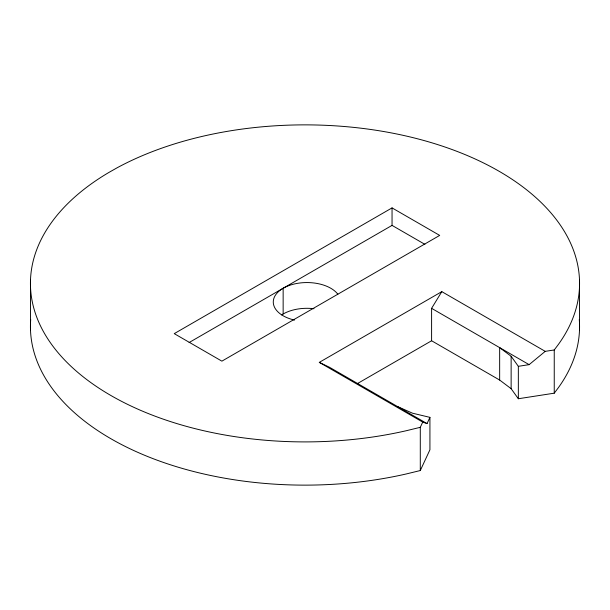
<?xml version="1.0" encoding="UTF-8"?>
<svg xmlns="http://www.w3.org/2000/svg" width="610" height="610" viewBox="0 0 610 610"><rect width="100%" height="100%" fill="white"/><g stroke="black" fill="none" stroke-linecap="round" stroke-linejoin="round"><path stroke-width="0.91" d="M30.706 319.556A274.561 158.516 0 0 0 406.161 473.978L420.29 470.546L420.29 427.32L422.722 422.082L427.038 423.592L429.928 417.362L412.512 413.199L397.567 406.58M420.29 470.546L429.928 449.783L429.928 417.362M357.498 383.537L431.598 340.761L431.598 308.34L441.808 291.641L545.233 351.352L554.246 349.957L558.135 344.78A274.561 158.516 0 0 0 461.625 153.194A274.561 158.516 0 0 0 116.983 167.864L108.771 172.516A274.561 158.516 0 0 0 76.357 371.154A274.561 158.516 0 0 0 406.153 430.751L420.29 427.32M431.598 340.761L499.659 380.053L511.134 388.684L518.34 398.742L554.246 393.183L558.135 388.006A274.561 158.516 0 0 0 579.279 319.449M499.659 380.053L499.659 347.639L511.134 356.27L518.34 366.32L529.129 364.65L545.233 351.352M392.047 207.896L174.246 333.639L221.887 361.15L439.688 235.407L392.047 207.896L392.047 225.387L189.1 342.553M422.722 422.082L319.297 362.37L441.808 291.641M319.297 362.37L329.499 367.281L427.038 423.592M392.047 225.387L424.903 244.351M431.598 308.34L529.129 364.65M579.492 280.013L579.5 329.88M554.246 349.957L554.246 393.183M518.34 366.32L518.34 398.742M511.134 356.27L511.134 388.684M283.147 288.255L283.147 313.998M30.5 280.12L30.508 329.987M294.531 320.09A33.687 19.451 0 0 1 282.75 288.492A33.687 19.451 0 0 1 337.848 294.233M281.645 314.92A33.687 19.451 0 0 1 313.982 308.729"/></g></svg>
